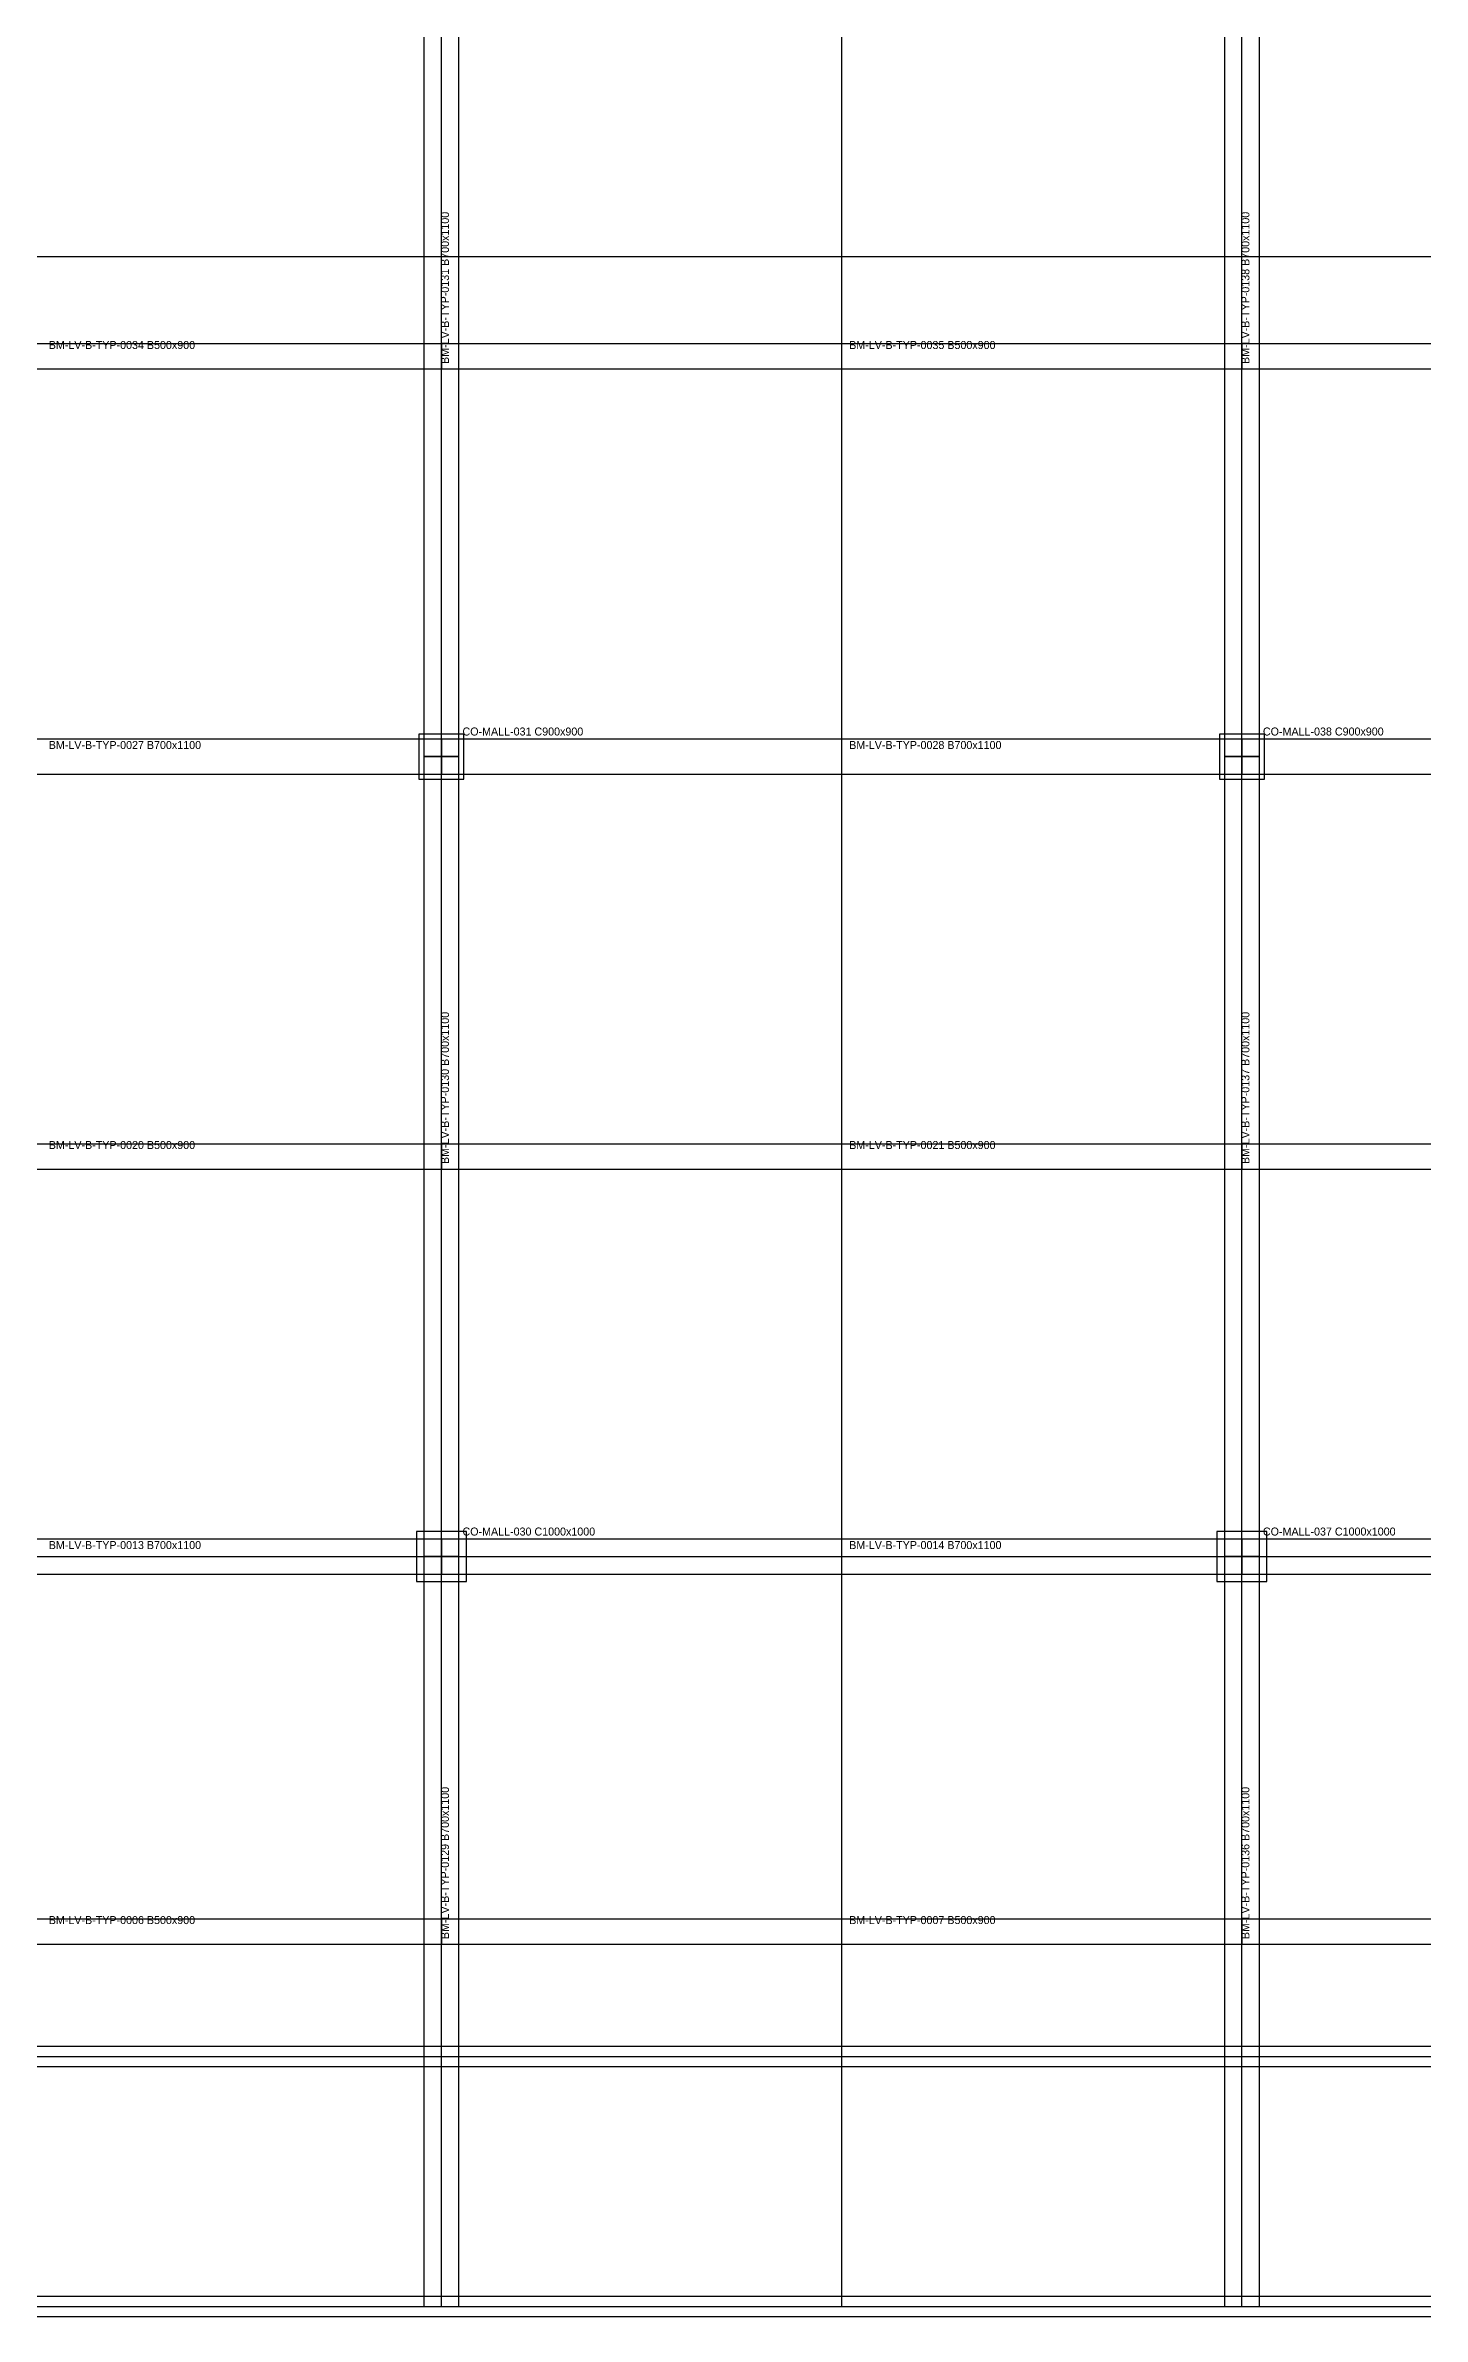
# Model space of a CAD drawing. Header units: millimetres. Extents: x -450 to 225826, y -254450 to 109948.
# Drawn here: x 52084 to 79611, y -200 to 45221 of the extents above; entities that cross this region are included whole.
import ezdxf

# ---------------------------------------------------------------- set-up
doc = ezdxf.new("R2010")
doc.units = ezdxf.units.MM
for name, color, linetype in [('LV-B-TYP_BEAM', 5, 'Continuous'), ('LV-B-TYP_COLUMN', 1, 'Continuous'), ('LV-B-TYP_GRID', 8, 'Continuous'), ('LV-B-TYP_SLAB', 7, 'Continuous'), ('LV-B-TYP_WALL', 3, 'Continuous'), ('TEXT', 7, 'Continuous')]:
    doc.layers.add(name, color=color, linetype=linetype)

msp = doc.modelspace()

# ---------------------------------------------------------------- linework, layer by layer
at = {"layer": 'LV-B-TYP_BEAM'}
for points in [[(59650, 31000), (60350, 31000), (60350, 47000), (59650, 47000), (59650, 31000)], [(75650, 31000), (76350, 31000), (76350, 47000), (75650, 47000), (75650, 31000)], [(44000, 39250), (44000, 38750), (60000, 38750), (60000, 39250), (44000, 39250)], [(60000, 39250), (60000, 38750), (76000, 38750), (76000, 39250), (60000, 39250)], [(76000, 39250), (76000, 38750), (92000, 38750), (92000, 39250), (76000, 39250)], [(44000, 31350), (44000, 30650), (60000, 30650), (60000, 31350), (44000, 31350)], [(60000, 31350), (60000, 30650), (76000, 30650), (76000, 31350), (60000, 31350)], [(76000, 31350), (76000, 30650), (92000, 30650), (92000, 31350), (76000, 31350)], [(59650, 15000), (60350, 15000), (60350, 31000), (59650, 31000), (59650, 15000)], [(75650, 15000), (76350, 15000), (76350, 31000), (75650, 31000), (75650, 15000)], [(44000, 23250), (44000, 22750), (60000, 22750), (60000, 23250), (44000, 23250)], [(60000, 23250), (60000, 22750), (76000, 22750), (76000, 23250), (60000, 23250)], [(76000, 23250), (76000, 22750), (92000, 22750), (92000, 23250), (76000, 23250)], [(44000, 15350), (44000, 14650), (60000, 14650), (60000, 15350), (44000, 15350)], [(59650, 0), (60350, 0), (60350, 15000), (59650, 15000), (59650, 0)], [(60000, 15350), (60000, 14650), (76000, 14650), (76000, 15350), (60000, 15350)], [(75650, 0), (76350, 0), (76350, 15000), (75650, 15000), (75650, 0)], [(76000, 15350), (76000, 14650), (92000, 14650), (92000, 15350), (76000, 15350)], [(44000, 7750), (44000, 7250), (60000, 7250), (60000, 7750), (44000, 7750)], [(60000, 7750), (60000, 7250), (76000, 7250), (76000, 7750), (60000, 7750)], [(76000, 7750), (76000, 7250), (92000, 7250), (92000, 7750), (76000, 7750)]]:
    msp.add_lwpolyline(points, close=True, dxfattribs=at)
at = {"layer": 'LV-B-TYP_COLUMN'}
for points in [[(59550, 30550), (60450, 30550), (60450, 31450), (59550, 31450), (59550, 30550)], [(75550, 30550), (76450, 30550), (76450, 31450), (75550, 31450), (75550, 30550)], [(59500, 14500), (60500, 14500), (60500, 15500), (59500, 15500), (59500, 14500)], [(75500, 14500), (76500, 14500), (76500, 15500), (75500, 15500), (75500, 14500)]]:
    msp.add_lwpolyline(points, close=True, dxfattribs=at)
at = {"layer": 'LV-B-TYP_GRID'}
for points in [[(60000, 0), (60000, 102000)], [(68000, 0), (68000, 102000)], [(76000, 0), (76000, 102000)], [(0, 41000), (104000, 41000)], [(0, 15000), (104000, 15000)], [(0, 5000), (104000, 5000)], [(0, 0), (104000, 0)]]:
    msp.add_lwpolyline(points, dxfattribs=at)
at = {"layer": 'LV-B-TYP_SLAB'}
msp.add_lwpolyline([(0, 0), (104000, 0), (104000, 102000), (0, 102000), (0, 0)], close=True, dxfattribs=at)
at = {"layer": 'LV-B-TYP_WALL'}
for points in [[(12000, 5200), (12000, 4800), (92000, 4800), (92000, 5200), (12000, 5200)], [(12000, 200), (12000, -200), (92000, -200), (92000, 200), (12000, 200)]]:
    msp.add_lwpolyline(points, close=True, dxfattribs=at)

# ---------------------------------------------------------------- texts
at = {"layer": 'TEXT'}
for s, p in [('BM-LV-B-TYP-0131 B700x1100', (60150, 38850)), ('BM-LV-B-TYP-0138 B700x1100', (76150, 38850)), ('BM-LV-B-TYP-0130 B700x1100', (60150, 22850)), ('BM-LV-B-TYP-0137 B700x1100', (76150, 22850)), ('BM-LV-B-TYP-0129 B700x1100', (60150, 7350)), ('BM-LV-B-TYP-0136 B700x1100', (76150, 7350))]:
    msp.add_text(s, height=160, rotation=90, dxfattribs=at).set_placement(p)
for s, p in [('BM-LV-B-TYP-0034 B500x900', (52150, 39150)), ('BM-LV-B-TYP-0035 B500x900', (68150, 39150)), ('CO-MALL-031 C900x900', (60420, 31420)), ('CO-MALL-038 C900x900', (76420, 31420)), ('BM-LV-B-TYP-0027 B700x1100', (52150, 31150)), ('BM-LV-B-TYP-0028 B700x1100', (68150, 31150)), ('BM-LV-B-TYP-0020 B500x900', (52150, 23150)), ('BM-LV-B-TYP-0021 B500x900', (68150, 23150)), ('CO-MALL-030 C1000x1000', (60420, 15420)), ('CO-MALL-037 C1000x1000', (76420, 15420)), ('BM-LV-B-TYP-0013 B700x1100', (52150, 15150)), ('BM-LV-B-TYP-0014 B700x1100', (68150, 15150)), ('BM-LV-B-TYP-0006 B500x900', (52150, 7650)), ('BM-LV-B-TYP-0007 B500x900', (68150, 7650))]:
    msp.add_text(s, height=160, dxfattribs=at).set_placement(p)

doc.saveas('drawing.dxf')
